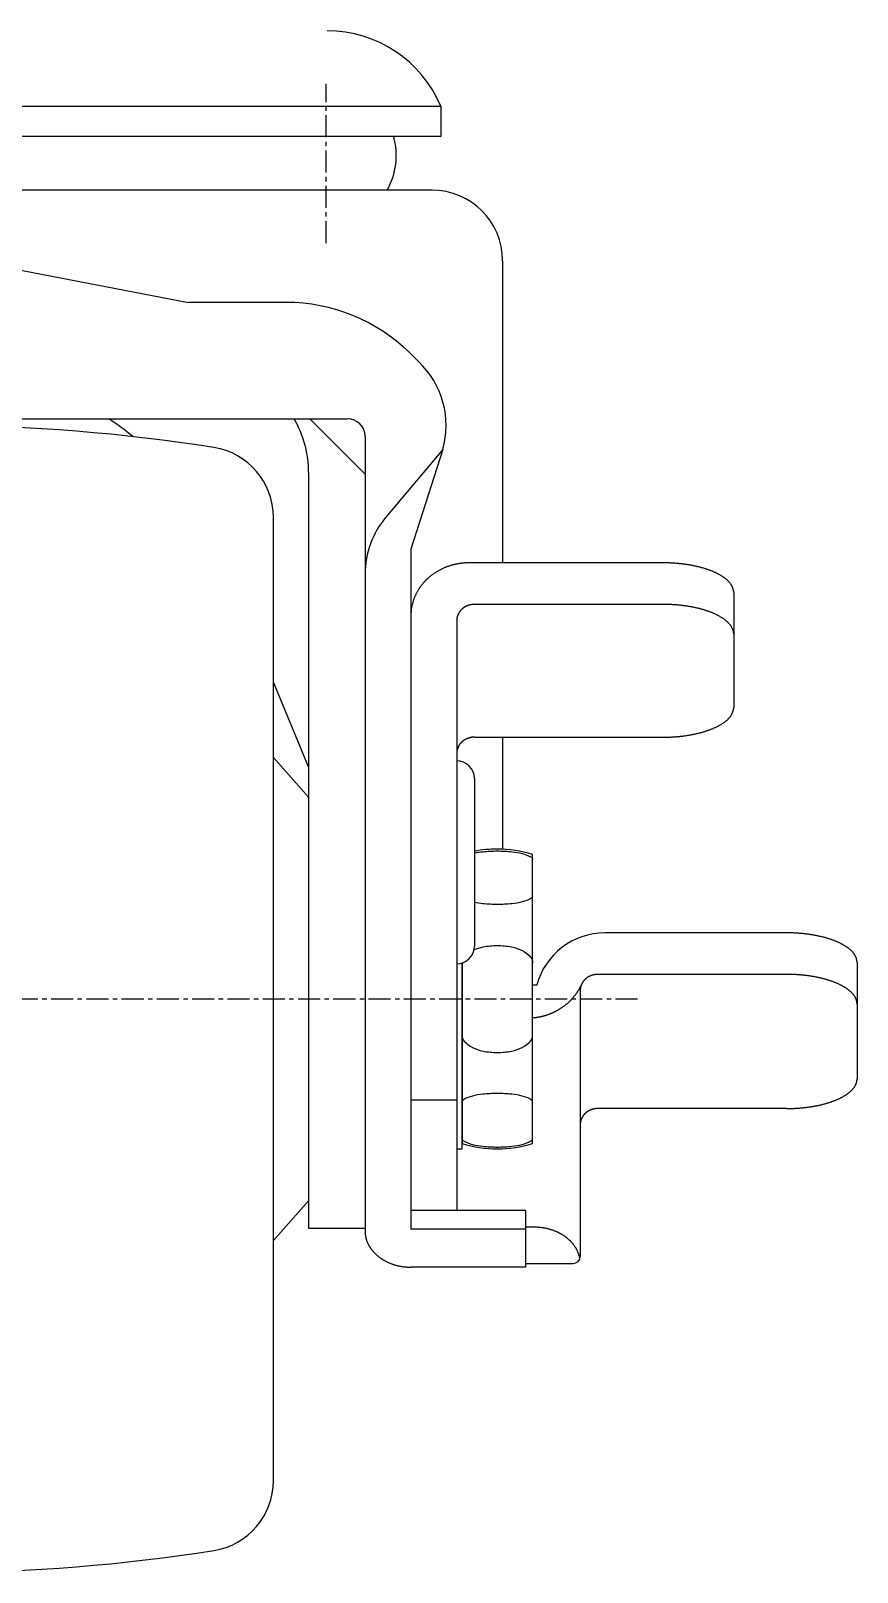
# Model space of a CAD drawing. Extents: x -3861 to -3590, y -913 to -461.
# Drawn here: x -3814.5 to -3767.7, y -731 to -643.6 of the extents above; entities that cross this region are included whole.
import ezdxf

# ---------------------------------------------------------------- set-up
doc = ezdxf.new("R2010")
doc.units = 0
doc.linetypes.add('CENTER', pattern=[2, 1.25, -0.25, 0.25, -0.25])
doc.layers.get('0').update_dxf_attribs({"linetype": 'CONTINUOUS'})
doc.layers.add('CENTER', color=1, linetype='CENTER')

msp = doc.modelspace()

# ---------------------------------------------------------------- linework, layer by layer
at = {"color": 7, "linetype": 'CONTINUOUS'}
for p, q in [((-3848.281, -647.863), (-3791.281, -647.863)), ((-3791.281, -647.863), (-3791.281, -649.583)), ((-3791.281, -649.583), (-3848.281, -649.583)), ((-3791.781, -652.62), (-3847.781, -652.62)), ((-3815.981, -656.978), (-3805.591, -658.98)), ((-3787.781, -656.62), (-3787.781, -673.75)), ((-3800.056, -658.98), (-3805.591, -658.98)), ((-3793.066, -661.829), (-3792.539, -662.345)), ((-3829.481, -665.58), (-3796.581, -665.58)), ((-3795.581, -668.712), (-3798.712, -665.58)), ((-3795.581, -666.58), (-3795.581, -711.638)), ((-3791.172, -667.326), (-3794.405, -671.165)), ((-3791.172, -667.326), (-3792.981, -672.968)), ((-3798.781, -668.62), (-3798.781, -711.48)), ((-3800.781, -725.801), (-3800.781, -671.159)), ((-3792.981, -672.968), (-3792.981, -711.525)), ((-3778.681, -673.75), (-3789.681, -673.75)), ((-3774.681, -675.44), (-3774.681, -681.945)), ((-3778.681, -676.106), (-3789.381, -676.106)), ((-3792.981, -676.741), (-3792.981, -710.48)), ((-3790.381, -677.013), (-3790.381, -710.48)), ((-3798.781, -685.309), (-3800.781, -680.521)), ((-3789.381, -683.635), (-3778.681, -683.635)), ((-3787.781, -683.635), (-3787.781, -689.987)), ((-3800.781, -684.78), (-3798.781, -687.03)), ((-3789.381, -685.98), (-3789.381, -695.48)), ((-3786.081, -706.68), (-3786.081, -690.28)), ((-3771.681, -694.728), (-3781.981, -694.728)), ((-3790.081, -696.434), (-3790.081, -706.68)), ((-3790.081, -706.98), (-3790.081, -696.434)), ((-3767.681, -696.419), (-3767.681, -703.001)), ((-3771.681, -697.084), (-3782.381, -697.084)), ((-3785.848, -697.705), (-3786.081, -697.705)), ((-3783.381, -697.991), (-3783.381, -713.08)), ((-3792.981, -704.19), (-3790.381, -704.19)), ((-3771.681, -704.692), (-3782.381, -704.692)), ((-3790.381, -706.98), (-3790.081, -706.98)), ((-3800.781, -712.18), (-3798.781, -709.93)), ((-3786.481, -710.48), (-3792.981, -710.48)), ((-3786.481, -710.48), (-3786.481, -713.685)), ((-3798.781, -711.48), (-3795.581, -711.48)), ((-3786.481, -711.525), (-3792.981, -711.525)), ((-3785.981, -711.421), (-3786.481, -711.421)), ((-3786.481, -713.685), (-3792.981, -713.685)), ((-3786.481, -713.48), (-3783.781, -713.48))]:
    msp.add_line(p, q, dxfattribs=at)
for points in [[(-3789.381, -690.205, -0.028148), (-3788.904, -690.129, -0.025435), (-3788.081, -690.087, -0.025435), (-3787.257, -690.129, -0.034987), (-3786.666, -690.231, -0.0739), (-3786.161, -690.439, -0.264449), (-3786.081, -690.58)], [(-3786.081, -692.628, -0.264449), (-3786.161, -692.77, -0.0739), (-3786.666, -692.977, -0.034987), (-3787.257, -693.079, -0.025435), (-3788.081, -693.121, -0.025435), (-3788.904, -693.079, -0.028148), (-3789.381, -693.003, -0.028148)], [(-3789.403, -695.692, -0.054071), (-3788.89, -695.528, -0.050387), (-3788.081, -695.446, -0.050387), (-3787.271, -695.528, -0.064221), (-3786.666, -695.735, -0.103862), (-3786.202, -696.099, -0.176531), (-3786.081, -696.432)], [(-3790.081, -700.529, 0.176531), (-3789.959, -700.862, 0.103862), (-3789.495, -701.226, 0.064221), (-3788.89, -701.433, 0.050387), (-3788.081, -701.515, 0.050387), (-3787.271, -701.433, 0.064221), (-3786.666, -701.226, 0.103862), (-3786.202, -700.862, 0.176531), (-3786.081, -700.529, 0.176531)], [(-3786.081, -704.332, 0.264449), (-3786.161, -704.191, 0.0739), (-3786.666, -703.984, 0.034987), (-3787.257, -703.881, 0.025435), (-3788.081, -703.839, 0.025435), (-3788.904, -703.881, 0.034987), (-3789.495, -703.984, 0.0739), (-3790, -704.191, 0.264449), (-3790.081, -704.332, 0.264449)], [(-3790.081, -706.381, 0.264449), (-3790, -706.522, 0.0739), (-3789.495, -706.729, 0.034987), (-3788.904, -706.832, 0.025435), (-3788.081, -706.874, 0.025435), (-3787.257, -706.832, 0.034987), (-3786.666, -706.729, 0.0739), (-3786.161, -706.522, 0.264449), (-3786.081, -706.381, 0.264449)]]:
    msp.add_lwpolyline(points, format="xyb", dxfattribs=at)
for points in [[(-3789.68, -673.75, 0), (-3789.72, -673.75, 0), (-3789.76, -673.751, 0), (-3789.8, -673.752, 0), (-3789.84, -673.753, 0), (-3789.88, -673.755, 0), (-3789.92, -673.758, 0), (-3789.96, -673.761, 0), (-3790, -673.764, 0), (-3790.04, -673.768, 0), (-3790.08, -673.772, 0), (-3790.12, -673.777, 0), (-3790.16, -673.782, 0), (-3790.2, -673.788, 0), (-3790.24, -673.794, 0), (-3790.28, -673.8, 0), (-3790.32, -673.807, 0), (-3790.36, -673.815, 0), (-3790.4, -673.823, 0), (-3790.44, -673.831, 0), (-3790.48, -673.839, 0), (-3790.52, -673.849, 0), (-3790.56, -673.858, 0), (-3790.6, -673.868, 0), (-3790.64, -673.879, 0), (-3790.68, -673.889, 0), (-3790.72, -673.901, 0), (-3790.75, -673.913, 0), (-3790.79, -673.925, 0), (-3790.83, -673.937, 0), (-3790.87, -673.95, 0), (-3790.91, -673.964, 0), (-3790.94, -673.978, 0), (-3790.98, -673.992, 0), (-3791.02, -674.006, 0), (-3791.05, -674.022, 0), (-3791.09, -674.037, 0), (-3791.13, -674.053, 0), (-3791.16, -674.069, 0), (-3791.2, -674.086, 0), (-3791.24, -674.103, 0), (-3791.27, -674.12, 0), (-3791.31, -674.138, 0), (-3791.34, -674.157, 0), (-3791.38, -674.175, 0), (-3791.41, -674.194, 0), (-3791.45, -674.214, 0), (-3791.48, -674.234, 0), (-3791.51, -674.254, 0), (-3791.55, -674.274, 0), (-3791.58, -674.295, 0), (-3791.61, -674.317, 0), (-3791.65, -674.338, 0), (-3791.68, -674.36, 0), (-3791.71, -674.383, 0), (-3791.74, -674.406, 0), (-3791.77, -674.429, 0), (-3791.81, -674.452, 0), (-3791.84, -674.476, 0), (-3791.87, -674.5, 0), (-3791.9, -674.525, 0), (-3791.93, -674.549, 0), (-3791.96, -674.575, 0), (-3791.99, -674.6, 0), (-3792.01, -674.626, 0), (-3792.04, -674.652, 0), (-3792.07, -674.678, 0), (-3792.1, -674.705, 0), (-3792.13, -674.732, 0), (-3792.15, -674.759, 0), (-3792.18, -674.787, 0), (-3792.21, -674.815, 0), (-3792.23, -674.843, 0), (-3792.26, -674.872, 0), (-3792.28, -674.901, 0), (-3792.31, -674.93, 0), (-3792.33, -674.959, 0), (-3792.36, -674.989, 0), (-3792.38, -675.019, 0), (-3792.4, -675.049, 0), (-3792.42, -675.079, 0), (-3792.45, -675.11, 0), (-3792.47, -675.141, 0), (-3792.49, -675.172, 0), (-3792.51, -675.203, 0), (-3792.53, -675.235, 0), (-3792.55, -675.266, 0), (-3792.57, -675.299, 0), (-3792.59, -675.331, 0), (-3792.61, -675.363, 0), (-3792.63, -675.396, 0), (-3792.65, -675.429, 0), (-3792.66, -675.462, 0), (-3792.68, -675.495, 0), (-3792.7, -675.529, 0), (-3792.71, -675.562, 0), (-3792.73, -675.596, 0), (-3792.74, -675.63, 0), (-3792.76, -675.664, 0), (-3792.77, -675.699, 0), (-3792.79, -675.733, 0), (-3792.8, -675.768, 0), (-3792.81, -675.802, 0), (-3792.83, -675.837, 0), (-3792.84, -675.872, 0), (-3792.85, -675.908, 0), (-3792.86, -675.943, 0), (-3792.87, -675.978, 0), (-3792.88, -676.014, 0), (-3792.89, -676.05, 0), (-3792.9, -676.085, 0), (-3792.91, -676.121, 0), (-3792.92, -676.157, 0), (-3792.92, -676.193, 0), (-3792.93, -676.229, 0), (-3792.94, -676.266, 0), (-3792.94, -676.302, 0), (-3792.95, -676.338, 0), (-3792.96, -676.375, 0), (-3792.96, -676.411, 0), (-3792.96, -676.448, 0), (-3792.97, -676.484, 0), (-3792.97, -676.521, 0), (-3792.97, -676.557, 0), (-3792.98, -676.594, 0), (-3792.98, -676.631, 0), (-3792.98, -676.667, 0), (-3792.98, -676.704, 0), (-3792.98, -676.741, 0)], [(-3774.68, -675.44, 0), (-3774.68, -675.42, 0), (-3774.68, -675.399, 0), (-3774.68, -675.378, 0), (-3774.69, -675.357, 0), (-3774.69, -675.337, 0), (-3774.69, -675.316, 0), (-3774.7, -675.295, 0), (-3774.7, -675.275, 0), (-3774.71, -675.254, 0), (-3774.71, -675.233, 0), (-3774.72, -675.213, 0), (-3774.72, -675.192, 0), (-3774.73, -675.172, 0), (-3774.74, -675.151, 0), (-3774.75, -675.131, 0), (-3774.76, -675.111, 0), (-3774.77, -675.09, 0), (-3774.78, -675.07, 0), (-3774.79, -675.05, 0), (-3774.8, -675.03, 0), (-3774.81, -675.009, 0), (-3774.83, -674.989, 0), (-3774.84, -674.969, 0), (-3774.85, -674.95, 0), (-3774.87, -674.93, 0), (-3774.88, -674.91, 0), (-3774.9, -674.89, 0), (-3774.91, -674.871, 0), (-3774.93, -674.851, 0), (-3774.95, -674.832, 0), (-3774.97, -674.813, 0), (-3774.99, -674.793, 0), (-3775, -674.774, 0), (-3775.02, -674.755, 0), (-3775.04, -674.736, 0), (-3775.06, -674.718, 0), (-3775.09, -674.699, 0), (-3775.11, -674.68, 0), (-3775.13, -674.662, 0), (-3775.15, -674.643, 0), (-3775.18, -674.625, 0), (-3775.2, -674.607, 0), (-3775.22, -674.589, 0), (-3775.25, -674.571, 0), (-3775.28, -674.554, 0), (-3775.3, -674.536, 0), (-3775.33, -674.518, 0), (-3775.35, -674.501, 0), (-3775.38, -674.484, 0), (-3775.41, -674.467, 0), (-3775.44, -674.45, 0), (-3775.47, -674.433, 0), (-3775.5, -674.417, 0), (-3775.53, -674.4, 0), (-3775.56, -674.384, 0), (-3775.59, -674.368, 0), (-3775.62, -674.352, 0), (-3775.65, -674.336, 0), (-3775.68, -674.321, 0), (-3775.72, -674.305, 0), (-3775.75, -674.29, 0), (-3775.78, -674.275, 0), (-3775.82, -674.26, 0), (-3775.85, -674.245, 0), (-3775.89, -674.23, 0), (-3775.92, -674.216, 0), (-3775.96, -674.202, 0), (-3775.99, -674.188, 0), (-3776.03, -674.174, 0), (-3776.07, -674.16, 0), (-3776.11, -674.147, 0), (-3776.14, -674.134, 0), (-3776.18, -674.12, 0), (-3776.22, -674.108, 0), (-3776.26, -674.095, 0), (-3776.3, -674.083, 0), (-3776.34, -674.07, 0), (-3776.38, -674.058, 0), (-3776.42, -674.046, 0), (-3776.46, -674.035, 0), (-3776.5, -674.023, 0), (-3776.54, -674.012, 0), (-3776.58, -674.001, 0), (-3776.62, -673.99, 0), (-3776.67, -673.98, 0), (-3776.71, -673.969, 0), (-3776.75, -673.959, 0), (-3776.8, -673.949, 0), (-3776.84, -673.94, 0), (-3776.88, -673.93, 0), (-3776.93, -673.921, 0), (-3776.97, -673.912, 0), (-3777.01, -673.903, 0), (-3777.06, -673.895, 0), (-3777.1, -673.887, 0), (-3777.15, -673.879, 0), (-3777.2, -673.871, 0), (-3777.24, -673.863, 0), (-3777.29, -673.856, 0), (-3777.33, -673.849, 0), (-3777.38, -673.842, 0), (-3777.43, -673.835, 0), (-3777.47, -673.829, 0), (-3777.52, -673.823, 0), (-3777.57, -673.817, 0), (-3777.61, -673.811, 0), (-3777.66, -673.806, 0), (-3777.71, -673.801, 0), (-3777.76, -673.796, 0), (-3777.8, -673.791, 0), (-3777.85, -673.786, 0), (-3777.9, -673.782, 0), (-3777.95, -673.778, 0), (-3778, -673.775, 0), (-3778.05, -673.771, 0), (-3778.09, -673.768, 0), (-3778.14, -673.765, 0), (-3778.19, -673.763, 0), (-3778.24, -673.76, 0), (-3778.29, -673.758, 0), (-3778.34, -673.756, 0), (-3778.39, -673.754, 0), (-3778.44, -673.753, 0), (-3778.48, -673.752, 0), (-3778.53, -673.751, 0), (-3778.58, -673.75, 0), (-3778.63, -673.75, 0), (-3778.68, -673.75, 0)], [(-3789.38, -676.106, 0), (-3789.39, -676.106, 0), (-3789.41, -676.107, 0), (-3789.42, -676.107, 0), (-3789.43, -676.107, 0), (-3789.44, -676.108, 0), (-3789.45, -676.109, 0), (-3789.47, -676.11, 0), (-3789.48, -676.111, 0), (-3789.49, -676.112, 0), (-3789.5, -676.113, 0), (-3789.52, -676.114, 0), (-3789.53, -676.116, 0), (-3789.54, -676.118, 0), (-3789.55, -676.12, 0), (-3789.56, -676.122, 0), (-3789.58, -676.124, 0), (-3789.59, -676.126, 0), (-3789.6, -676.128, 0), (-3789.61, -676.131, 0), (-3789.62, -676.133, 0), (-3789.64, -676.136, 0), (-3789.65, -676.139, 0), (-3789.66, -676.142, 0), (-3789.67, -676.145, 0), (-3789.68, -676.149, 0), (-3789.69, -676.152, 0), (-3789.71, -676.156, 0), (-3789.72, -676.159, 0), (-3789.73, -676.163, 0), (-3789.74, -676.167, 0), (-3789.75, -676.171, 0), (-3789.76, -676.175, 0), (-3789.77, -676.18, 0), (-3789.79, -676.184, 0), (-3789.8, -676.189, 0), (-3789.81, -676.193, 0), (-3789.82, -676.198, 0), (-3789.83, -676.203, 0), (-3789.84, -676.208, 0), (-3789.85, -676.213, 0), (-3789.86, -676.219, 0), (-3789.87, -676.224, 0), (-3789.88, -676.23, 0), (-3789.89, -676.235, 0), (-3789.91, -676.241, 0), (-3789.92, -676.247, 0), (-3789.93, -676.253, 0), (-3789.94, -676.259, 0), (-3789.95, -676.265, 0), (-3789.96, -676.272, 0), (-3789.97, -676.278, 0), (-3789.98, -676.285, 0), (-3789.99, -676.291, 0), (-3790, -676.298, 0), (-3790.01, -676.305, 0), (-3790.02, -676.312, 0), (-3790.02, -676.319, 0), (-3790.03, -676.326, 0), (-3790.04, -676.334, 0), (-3790.05, -676.341, 0), (-3790.06, -676.349, 0), (-3790.07, -676.356, 0), (-3790.08, -676.364, 0), (-3790.09, -676.372, 0), (-3790.1, -676.38, 0), (-3790.1, -676.388, 0), (-3790.11, -676.396, 0), (-3790.12, -676.404, 0), (-3790.13, -676.412, 0), (-3790.14, -676.421, 0), (-3790.15, -676.429, 0), (-3790.15, -676.438, 0), (-3790.16, -676.446, 0), (-3790.17, -676.455, 0), (-3790.18, -676.464, 0), (-3790.18, -676.473, 0), (-3790.19, -676.482, 0), (-3790.2, -676.491, 0), (-3790.21, -676.5, 0), (-3790.21, -676.509, 0), (-3790.22, -676.518, 0), (-3790.23, -676.528, 0), (-3790.23, -676.537, 0), (-3790.24, -676.547, 0), (-3790.24, -676.556, 0), (-3790.25, -676.566, 0), (-3790.26, -676.576, 0), (-3790.26, -676.585, 0), (-3790.27, -676.595, 0), (-3790.27, -676.605, 0), (-3790.28, -676.615, 0), (-3790.28, -676.625, 0), (-3790.29, -676.635, 0), (-3790.29, -676.645, 0), (-3790.3, -676.655, 0), (-3790.3, -676.666, 0), (-3790.31, -676.676, 0), (-3790.31, -676.686, 0), (-3790.32, -676.697, 0), (-3790.32, -676.707, 0), (-3790.33, -676.718, 0), (-3790.33, -676.728, 0), (-3790.33, -676.739, 0), (-3790.34, -676.749, 0), (-3790.34, -676.76, 0), (-3790.34, -676.771, 0), (-3790.35, -676.782, 0), (-3790.35, -676.792, 0), (-3790.35, -676.803, 0), (-3790.36, -676.814, 0), (-3790.36, -676.825, 0), (-3790.36, -676.836, 0), (-3790.36, -676.847, 0), (-3790.37, -676.858, 0), (-3790.37, -676.869, 0), (-3790.37, -676.88, 0), (-3790.37, -676.891, 0), (-3790.37, -676.902, 0), (-3790.37, -676.913, 0), (-3790.38, -676.924, 0), (-3790.38, -676.935, 0), (-3790.38, -676.946, 0), (-3790.38, -676.957, 0), (-3790.38, -676.968, 0), (-3790.38, -676.979, 0), (-3790.38, -676.99, 0), (-3790.38, -677.001, 0), (-3790.38, -677.013, 0)], [(-3774.68, -677.797, 0), (-3774.68, -677.776, 0), (-3774.68, -677.755, 0), (-3774.68, -677.734, 0), (-3774.69, -677.714, 0), (-3774.69, -677.693, 0), (-3774.69, -677.672, 0), (-3774.7, -677.652, 0), (-3774.7, -677.631, 0), (-3774.71, -677.61, 0), (-3774.71, -677.59, 0), (-3774.72, -677.569, 0), (-3774.72, -677.549, 0), (-3774.73, -677.528, 0), (-3774.74, -677.508, 0), (-3774.75, -677.487, 0), (-3774.76, -677.467, 0), (-3774.77, -677.447, 0), (-3774.78, -677.426, 0), (-3774.79, -677.406, 0), (-3774.8, -677.386, 0), (-3774.81, -677.366, 0), (-3774.83, -677.346, 0), (-3774.84, -677.326, 0), (-3774.85, -677.306, 0), (-3774.87, -677.286, 0), (-3774.88, -677.266, 0), (-3774.9, -677.247, 0), (-3774.91, -677.227, 0), (-3774.93, -677.208, 0), (-3774.95, -677.188, 0), (-3774.97, -677.169, 0), (-3774.99, -677.15, 0), (-3775, -677.131, 0), (-3775.02, -677.112, 0), (-3775.04, -677.093, 0), (-3775.06, -677.074, 0), (-3775.09, -677.055, 0), (-3775.11, -677.037, 0), (-3775.13, -677.018, 0), (-3775.15, -677, 0), (-3775.18, -676.982, 0), (-3775.2, -676.963, 0), (-3775.22, -676.945, 0), (-3775.25, -676.928, 0), (-3775.28, -676.91, 0), (-3775.3, -676.892, 0), (-3775.33, -676.875, 0), (-3775.35, -676.858, 0), (-3775.38, -676.84, 0), (-3775.41, -676.823, 0), (-3775.44, -676.806, 0), (-3775.47, -676.79, 0), (-3775.5, -676.773, 0), (-3775.53, -676.757, 0), (-3775.56, -676.74, 0), (-3775.59, -676.724, 0), (-3775.62, -676.708, 0), (-3775.65, -676.693, 0), (-3775.68, -676.677, 0), (-3775.72, -676.661, 0), (-3775.75, -676.646, 0), (-3775.78, -676.631, 0), (-3775.82, -676.616, 0), (-3775.85, -676.601, 0), (-3775.89, -676.587, 0), (-3775.92, -676.572, 0), (-3775.96, -676.558, 0), (-3775.99, -676.544, 0), (-3776.03, -676.53, 0), (-3776.07, -676.517, 0), (-3776.11, -676.503, 0), (-3776.14, -676.49, 0), (-3776.18, -676.477, 0), (-3776.22, -676.464, 0), (-3776.26, -676.451, 0), (-3776.3, -676.439, 0), (-3776.34, -676.427, 0), (-3776.38, -676.415, 0), (-3776.42, -676.403, 0), (-3776.46, -676.391, 0), (-3776.5, -676.38, 0), (-3776.54, -676.369, 0), (-3776.58, -676.358, 0), (-3776.62, -676.347, 0), (-3776.67, -676.336, 0), (-3776.71, -676.326, 0), (-3776.75, -676.316, 0), (-3776.8, -676.306, 0), (-3776.84, -676.296, 0), (-3776.88, -676.287, 0), (-3776.93, -676.278, 0), (-3776.97, -676.269, 0), (-3777.01, -676.26, 0), (-3777.06, -676.251, 0), (-3777.1, -676.243, 0), (-3777.15, -676.235, 0), (-3777.2, -676.227, 0), (-3777.24, -676.22, 0), (-3777.29, -676.212, 0), (-3777.33, -676.205, 0), (-3777.38, -676.198, 0), (-3777.43, -676.192, 0), (-3777.47, -676.185, 0), (-3777.52, -676.179, 0), (-3777.57, -676.173, 0), (-3777.61, -676.167, 0), (-3777.66, -676.162, 0), (-3777.71, -676.157, 0), (-3777.76, -676.152, 0), (-3777.8, -676.147, 0), (-3777.85, -676.143, 0), (-3777.9, -676.139, 0), (-3777.95, -676.135, 0), (-3778, -676.131, 0), (-3778.05, -676.128, 0), (-3778.09, -676.125, 0), (-3778.14, -676.122, 0), (-3778.19, -676.119, 0), (-3778.24, -676.117, 0), (-3778.29, -676.114, 0), (-3778.34, -676.112, 0), (-3778.39, -676.111, 0), (-3778.44, -676.109, 0), (-3778.48, -676.108, 0), (-3778.53, -676.107, 0), (-3778.58, -676.107, 0), (-3778.63, -676.106, 0), (-3778.68, -676.106, 0)], [(-3778.68, -683.635, 0), (-3778.63, -683.635, 0), (-3778.58, -683.635, 0), (-3778.53, -683.634, 0), (-3778.48, -683.633, 0), (-3778.44, -683.632, 0), (-3778.39, -683.631, 0), (-3778.34, -683.629, 0), (-3778.29, -683.627, 0), (-3778.24, -683.625, 0), (-3778.19, -683.622, 0), (-3778.14, -683.62, 0), (-3778.09, -683.617, 0), (-3778.05, -683.614, 0), (-3778, -683.61, 0), (-3777.95, -683.607, 0), (-3777.9, -683.603, 0), (-3777.85, -683.598, 0), (-3777.8, -683.594, 0), (-3777.76, -683.589, 0), (-3777.71, -683.584, 0), (-3777.66, -683.579, 0), (-3777.61, -683.574, 0), (-3777.57, -683.568, 0), (-3777.52, -683.562, 0), (-3777.47, -683.556, 0), (-3777.43, -683.55, 0), (-3777.38, -683.543, 0), (-3777.33, -683.536, 0), (-3777.29, -683.529, 0), (-3777.24, -683.522, 0), (-3777.2, -683.514, 0), (-3777.15, -683.506, 0), (-3777.1, -683.498, 0), (-3777.06, -683.49, 0), (-3777.01, -683.482, 0), (-3776.97, -683.473, 0), (-3776.93, -683.464, 0), (-3776.88, -683.455, 0), (-3776.84, -683.445, 0), (-3776.8, -683.435, 0), (-3776.75, -683.426, 0), (-3776.71, -683.415, 0), (-3776.67, -683.405, 0), (-3776.62, -683.395, 0), (-3776.58, -683.384, 0), (-3776.54, -683.373, 0), (-3776.5, -683.362, 0), (-3776.46, -683.35, 0), (-3776.42, -683.339, 0), (-3776.38, -683.327, 0), (-3776.34, -683.315, 0), (-3776.3, -683.302, 0), (-3776.26, -683.29, 0), (-3776.22, -683.277, 0), (-3776.18, -683.264, 0), (-3776.14, -683.251, 0), (-3776.11, -683.238, 0), (-3776.07, -683.225, 0), (-3776.03, -683.211, 0), (-3775.99, -683.197, 0), (-3775.96, -683.183, 0), (-3775.92, -683.169, 0), (-3775.89, -683.155, 0), (-3775.85, -683.14, 0), (-3775.82, -683.125, 0), (-3775.78, -683.11, 0), (-3775.75, -683.095, 0), (-3775.72, -683.08, 0), (-3775.68, -683.064, 0), (-3775.65, -683.049, 0), (-3775.62, -683.033, 0), (-3775.59, -683.017, 0), (-3775.56, -683.001, 0), (-3775.53, -682.985, 0), (-3775.5, -682.968, 0), (-3775.47, -682.952, 0), (-3775.44, -682.935, 0), (-3775.41, -682.918, 0), (-3775.38, -682.901, 0), (-3775.35, -682.884, 0), (-3775.33, -682.866, 0), (-3775.3, -682.849, 0), (-3775.28, -682.831, 0), (-3775.25, -682.814, 0), (-3775.22, -682.796, 0), (-3775.2, -682.778, 0), (-3775.18, -682.76, 0), (-3775.15, -682.742, 0), (-3775.13, -682.723, 0), (-3775.11, -682.705, 0), (-3775.09, -682.686, 0), (-3775.06, -682.667, 0), (-3775.04, -682.649, 0), (-3775.02, -682.63, 0), (-3775, -682.611, 0), (-3774.99, -682.592, 0), (-3774.97, -682.572, 0), (-3774.95, -682.553, 0), (-3774.93, -682.534, 0), (-3774.91, -682.514, 0), (-3774.9, -682.495, 0), (-3774.88, -682.475, 0), (-3774.87, -682.455, 0), (-3774.85, -682.435, 0), (-3774.84, -682.415, 0), (-3774.83, -682.395, 0), (-3774.81, -682.375, 0), (-3774.8, -682.355, 0), (-3774.79, -682.335, 0), (-3774.78, -682.315, 0), (-3774.77, -682.295, 0), (-3774.76, -682.274, 0), (-3774.75, -682.254, 0), (-3774.74, -682.234, 0), (-3774.73, -682.213, 0), (-3774.72, -682.193, 0), (-3774.72, -682.172, 0), (-3774.71, -682.152, 0), (-3774.71, -682.131, 0), (-3774.7, -682.11, 0), (-3774.7, -682.09, 0), (-3774.69, -682.069, 0), (-3774.69, -682.048, 0), (-3774.69, -682.028, 0), (-3774.68, -682.007, 0), (-3774.68, -681.986, 0), (-3774.68, -681.965, 0), (-3774.68, -681.945, 0)], [(-3789.38, -683.635, 0), (-3789.39, -683.635, 0), (-3789.41, -683.635, 0), (-3789.42, -683.636, 0), (-3789.43, -683.636, 0), (-3789.44, -683.637, 0), (-3789.45, -683.638, 0), (-3789.47, -683.638, 0), (-3789.48, -683.639, 0), (-3789.49, -683.641, 0), (-3789.5, -683.642, 0), (-3789.52, -683.643, 0), (-3789.53, -683.645, 0), (-3789.54, -683.647, 0), (-3789.55, -683.648, 0), (-3789.56, -683.65, 0), (-3789.58, -683.653, 0), (-3789.59, -683.655, 0), (-3789.6, -683.657, 0), (-3789.61, -683.66, 0), (-3789.62, -683.662, 0), (-3789.64, -683.665, 0), (-3789.65, -683.668, 0), (-3789.66, -683.671, 0), (-3789.67, -683.674, 0), (-3789.68, -683.677, 0), (-3789.69, -683.681, 0), (-3789.71, -683.684, 0), (-3789.72, -683.688, 0), (-3789.73, -683.692, 0), (-3789.74, -683.696, 0), (-3789.75, -683.7, 0), (-3789.76, -683.704, 0), (-3789.77, -683.708, 0), (-3789.79, -683.713, 0), (-3789.8, -683.717, 0), (-3789.81, -683.722, 0), (-3789.82, -683.727, 0), (-3789.83, -683.732, 0), (-3789.84, -683.737, 0), (-3789.85, -683.742, 0), (-3789.86, -683.747, 0), (-3789.87, -683.753, 0), (-3789.88, -683.758, 0), (-3789.89, -683.764, 0), (-3789.91, -683.77, 0), (-3789.92, -683.776, 0), (-3789.93, -683.782, 0), (-3789.94, -683.788, 0), (-3789.95, -683.794, 0), (-3789.96, -683.8, 0), (-3789.97, -683.807, 0), (-3789.98, -683.813, 0), (-3789.99, -683.82, 0), (-3790, -683.827, 0), (-3790.01, -683.834, 0), (-3790.02, -683.841, 0), (-3790.02, -683.848, 0), (-3790.03, -683.855, 0), (-3790.04, -683.862, 0), (-3790.05, -683.87, 0), (-3790.06, -683.877, 0), (-3790.07, -683.885, 0), (-3790.08, -683.893, 0), (-3790.09, -683.901, 0), (-3790.1, -683.908, 0), (-3790.1, -683.916, 0), (-3790.11, -683.925, 0), (-3790.12, -683.933, 0), (-3790.13, -683.941, 0), (-3790.14, -683.949, 0), (-3790.15, -683.958, 0), (-3790.15, -683.966, 0), (-3790.16, -683.975, 0), (-3790.17, -683.984, 0), (-3790.18, -683.993, 0), (-3790.18, -684.002, 0), (-3790.19, -684.01, 0), (-3790.2, -684.02, 0), (-3790.21, -684.029, 0), (-3790.21, -684.038, 0), (-3790.22, -684.047, 0), (-3790.23, -684.057, 0), (-3790.23, -684.066, 0), (-3790.24, -684.075, 0), (-3790.24, -684.085, 0), (-3790.25, -684.095, 0), (-3790.26, -684.104, 0), (-3790.26, -684.114, 0), (-3790.27, -684.124, 0), (-3790.27, -684.134, 0), (-3790.28, -684.144, 0), (-3790.28, -684.154, 0), (-3790.29, -684.164, 0), (-3790.29, -684.174, 0), (-3790.3, -684.184, 0), (-3790.3, -684.195, 0), (-3790.31, -684.205, 0), (-3790.31, -684.215, 0), (-3790.32, -684.226, 0), (-3790.32, -684.236, 0), (-3790.33, -684.247, 0), (-3790.33, -684.257, 0), (-3790.33, -684.268, 0), (-3790.34, -684.278, 0), (-3790.34, -684.289, 0), (-3790.34, -684.3, 0), (-3790.35, -684.31, 0), (-3790.35, -684.321, 0), (-3790.35, -684.332, 0), (-3790.36, -684.343, 0), (-3790.36, -684.354, 0), (-3790.36, -684.365, 0), (-3790.36, -684.376, 0), (-3790.37, -684.386, 0), (-3790.37, -684.397, 0), (-3790.37, -684.408, 0), (-3790.37, -684.419, 0), (-3790.37, -684.43, 0), (-3790.37, -684.442, 0), (-3790.38, -684.453, 0), (-3790.38, -684.464, 0), (-3790.38, -684.475, 0), (-3790.38, -684.486, 0), (-3790.38, -684.497, 0), (-3790.38, -684.508, 0), (-3790.38, -684.519, 0), (-3790.38, -684.53, 0), (-3790.38, -684.541, 0)], [(-3767.68, -696.419, 0), (-3767.68, -696.398, 0), (-3767.68, -696.377, 0), (-3767.68, -696.356, 0), (-3767.69, -696.336, 0), (-3767.69, -696.315, 0), (-3767.69, -696.294, 0), (-3767.7, -696.274, 0), (-3767.7, -696.253, 0), (-3767.71, -696.232, 0), (-3767.71, -696.212, 0), (-3767.72, -696.191, 0), (-3767.72, -696.171, 0), (-3767.73, -696.15, 0), (-3767.74, -696.13, 0), (-3767.75, -696.109, 0), (-3767.76, -696.089, 0), (-3767.77, -696.068, 0), (-3767.78, -696.048, 0), (-3767.79, -696.028, 0), (-3767.8, -696.008, 0), (-3767.81, -695.988, 0), (-3767.83, -695.968, 0), (-3767.84, -695.948, 0), (-3767.85, -695.928, 0), (-3767.87, -695.908, 0), (-3767.88, -695.888, 0), (-3767.9, -695.869, 0), (-3767.91, -695.849, 0), (-3767.93, -695.83, 0), (-3767.95, -695.81, 0), (-3767.97, -695.791, 0), (-3767.99, -695.772, 0), (-3768, -695.753, 0), (-3768.02, -695.733, 0), (-3768.04, -695.715, 0), (-3768.06, -695.696, 0), (-3768.09, -695.677, 0), (-3768.11, -695.658, 0), (-3768.13, -695.64, 0), (-3768.15, -695.622, 0), (-3768.18, -695.603, 0), (-3768.2, -695.585, 0), (-3768.22, -695.567, 0), (-3768.25, -695.549, 0), (-3768.28, -695.532, 0), (-3768.3, -695.514, 0), (-3768.33, -695.497, 0), (-3768.35, -695.479, 0), (-3768.38, -695.462, 0), (-3768.41, -695.445, 0), (-3768.44, -695.428, 0), (-3768.47, -695.412, 0), (-3768.5, -695.395, 0), (-3768.53, -695.379, 0), (-3768.56, -695.362, 0), (-3768.59, -695.346, 0), (-3768.62, -695.33, 0), (-3768.65, -695.314, 0), (-3768.68, -695.299, 0), (-3768.72, -695.283, 0), (-3768.75, -695.268, 0), (-3768.78, -695.253, 0), (-3768.82, -695.238, 0), (-3768.85, -695.223, 0), (-3768.89, -695.209, 0), (-3768.92, -695.194, 0), (-3768.96, -695.18, 0), (-3768.99, -695.166, 0), (-3769.03, -695.152, 0), (-3769.07, -695.139, 0), (-3769.11, -695.125, 0), (-3769.14, -695.112, 0), (-3769.18, -695.099, 0), (-3769.22, -695.086, 0), (-3769.26, -695.073, 0), (-3769.3, -695.061, 0), (-3769.34, -695.048, 0), (-3769.38, -695.036, 0), (-3769.42, -695.025, 0), (-3769.46, -695.013, 0), (-3769.5, -695.002, 0), (-3769.54, -694.99, 0), (-3769.58, -694.979, 0), (-3769.62, -694.969, 0), (-3769.67, -694.958, 0), (-3769.71, -694.948, 0), (-3769.75, -694.938, 0), (-3769.8, -694.928, 0), (-3769.84, -694.918, 0), (-3769.88, -694.909, 0), (-3769.93, -694.899, 0), (-3769.97, -694.89, 0), (-3770.01, -694.882, 0), (-3770.06, -694.873, 0), (-3770.1, -694.865, 0), (-3770.15, -694.857, 0), (-3770.2, -694.849, 0), (-3770.24, -694.841, 0), (-3770.29, -694.834, 0), (-3770.33, -694.827, 0), (-3770.38, -694.82, 0), (-3770.43, -694.813, 0), (-3770.47, -694.807, 0), (-3770.52, -694.801, 0), (-3770.57, -694.795, 0), (-3770.61, -694.789, 0), (-3770.66, -694.784, 0), (-3770.71, -694.779, 0), (-3770.76, -694.774, 0), (-3770.8, -694.769, 0), (-3770.85, -694.765, 0), (-3770.9, -694.761, 0), (-3770.95, -694.757, 0), (-3771, -694.753, 0), (-3771.05, -694.75, 0), (-3771.09, -694.746, 0), (-3771.14, -694.743, 0), (-3771.19, -694.741, 0), (-3771.24, -694.738, 0), (-3771.29, -694.736, 0), (-3771.34, -694.734, 0), (-3771.39, -694.733, 0), (-3771.44, -694.731, 0), (-3771.48, -694.73, 0), (-3771.53, -694.729, 0), (-3771.58, -694.729, 0), (-3771.63, -694.728, 0), (-3771.68, -694.728, 0)], [(-3782.38, -697.084, 0), (-3782.39, -697.085, 0), (-3782.41, -697.085, 0), (-3782.42, -697.085, 0), (-3782.43, -697.086, 0), (-3782.44, -697.086, 0), (-3782.45, -697.087, 0), (-3782.47, -697.088, 0), (-3782.48, -697.089, 0), (-3782.49, -697.09, 0), (-3782.5, -697.091, 0), (-3782.52, -697.093, 0), (-3782.53, -697.094, 0), (-3782.54, -697.096, 0), (-3782.55, -697.098, 0), (-3782.56, -697.1, 0), (-3782.58, -697.102, 0), (-3782.59, -697.104, 0), (-3782.6, -697.106, 0), (-3782.61, -697.109, 0), (-3782.62, -697.112, 0), (-3782.64, -697.114, 0), (-3782.65, -697.117, 0), (-3782.66, -697.12, 0), (-3782.67, -697.124, 0), (-3782.68, -697.127, 0), (-3782.69, -697.13, 0), (-3782.71, -697.134, 0), (-3782.72, -697.137, 0), (-3782.73, -697.141, 0), (-3782.74, -697.145, 0), (-3782.75, -697.149, 0), (-3782.76, -697.153, 0), (-3782.77, -697.158, 0), (-3782.79, -697.162, 0), (-3782.8, -697.167, 0), (-3782.81, -697.171, 0), (-3782.82, -697.176, 0), (-3782.83, -697.181, 0), (-3782.84, -697.186, 0), (-3782.85, -697.191, 0), (-3782.86, -697.197, 0), (-3782.87, -697.202, 0), (-3782.88, -697.208, 0), (-3782.89, -697.213, 0), (-3782.91, -697.219, 0), (-3782.92, -697.225, 0), (-3782.93, -697.231, 0), (-3782.94, -697.237, 0), (-3782.95, -697.243, 0), (-3782.96, -697.25, 0), (-3782.97, -697.256, 0), (-3782.98, -697.263, 0), (-3782.99, -697.27, 0), (-3783, -697.276, 0), (-3783.01, -697.283, 0), (-3783.02, -697.29, 0), (-3783.02, -697.297, 0), (-3783.03, -697.305, 0), (-3783.04, -697.312, 0), (-3783.05, -697.319, 0), (-3783.06, -697.327, 0), (-3783.07, -697.334, 0), (-3783.08, -697.342, 0), (-3783.09, -697.35, 0), (-3783.1, -697.358, 0), (-3783.1, -697.366, 0), (-3783.11, -697.374, 0), (-3783.12, -697.382, 0), (-3783.13, -697.39, 0), (-3783.14, -697.399, 0), (-3783.15, -697.407, 0), (-3783.15, -697.416, 0), (-3783.16, -697.424, 0), (-3783.17, -697.433, 0), (-3783.18, -697.442, 0), (-3783.18, -697.451, 0), (-3783.19, -697.46, 0), (-3783.2, -697.469, 0), (-3783.21, -697.478, 0), (-3783.21, -697.487, 0), (-3783.22, -697.497, 0), (-3783.23, -697.506, 0), (-3783.23, -697.515, 0), (-3783.24, -697.525, 0), (-3783.24, -697.534, 0), (-3783.25, -697.544, 0), (-3783.26, -697.554, 0), (-3783.26, -697.564, 0), (-3783.27, -697.573, 0), (-3783.27, -697.583, 0), (-3783.28, -697.593, 0), (-3783.28, -697.603, 0), (-3783.29, -697.613, 0), (-3783.29, -697.624, 0), (-3783.3, -697.634, 0), (-3783.3, -697.644, 0), (-3783.31, -697.654, 0), (-3783.31, -697.665, 0), (-3783.32, -697.675, 0), (-3783.32, -697.685, 0), (-3783.33, -697.696, 0), (-3783.33, -697.706, 0), (-3783.33, -697.717, 0), (-3783.34, -697.728, 0), (-3783.34, -697.738, 0), (-3783.34, -697.749, 0), (-3783.35, -697.76, 0), (-3783.35, -697.771, 0), (-3783.35, -697.781, 0), (-3783.36, -697.792, 0), (-3783.36, -697.803, 0), (-3783.36, -697.814, 0), (-3783.36, -697.825, 0), (-3783.37, -697.836, 0), (-3783.37, -697.847, 0), (-3783.37, -697.858, 0), (-3783.37, -697.869, 0), (-3783.37, -697.88, 0), (-3783.37, -697.891, 0), (-3783.38, -697.902, 0), (-3783.38, -697.913, 0), (-3783.38, -697.924, 0), (-3783.38, -697.935, 0), (-3783.38, -697.946, 0), (-3783.38, -697.957, 0), (-3783.38, -697.969, 0), (-3783.38, -697.98, 0), (-3783.38, -697.991, 0)], [(-3767.68, -698.775, 0), (-3767.68, -698.754, 0), (-3767.68, -698.733, 0), (-3767.68, -698.713, 0), (-3767.69, -698.692, 0), (-3767.69, -698.671, 0), (-3767.69, -698.651, 0), (-3767.7, -698.63, 0), (-3767.7, -698.609, 0), (-3767.71, -698.589, 0), (-3767.71, -698.568, 0), (-3767.72, -698.547, 0), (-3767.72, -698.527, 0), (-3767.73, -698.506, 0), (-3767.74, -698.486, 0), (-3767.75, -698.466, 0), (-3767.76, -698.445, 0), (-3767.77, -698.425, 0), (-3767.78, -698.405, 0), (-3767.79, -698.384, 0), (-3767.8, -698.364, 0), (-3767.81, -698.344, 0), (-3767.83, -698.324, 0), (-3767.84, -698.304, 0), (-3767.85, -698.284, 0), (-3767.87, -698.264, 0), (-3767.88, -698.245, 0), (-3767.9, -698.225, 0), (-3767.91, -698.205, 0), (-3767.93, -698.186, 0), (-3767.95, -698.167, 0), (-3767.97, -698.147, 0), (-3767.99, -698.128, 0), (-3768, -698.109, 0), (-3768.02, -698.09, 0), (-3768.04, -698.071, 0), (-3768.06, -698.052, 0), (-3768.09, -698.033, 0), (-3768.11, -698.015, 0), (-3768.13, -697.996, 0), (-3768.15, -697.978, 0), (-3768.18, -697.96, 0), (-3768.2, -697.942, 0), (-3768.22, -697.924, 0), (-3768.25, -697.906, 0), (-3768.28, -697.888, 0), (-3768.3, -697.871, 0), (-3768.33, -697.853, 0), (-3768.35, -697.836, 0), (-3768.38, -697.819, 0), (-3768.41, -697.802, 0), (-3768.44, -697.785, 0), (-3768.47, -697.768, 0), (-3768.5, -697.751, 0), (-3768.53, -697.735, 0), (-3768.56, -697.719, 0), (-3768.59, -697.703, 0), (-3768.62, -697.687, 0), (-3768.65, -697.671, 0), (-3768.68, -697.655, 0), (-3768.72, -697.64, 0), (-3768.75, -697.624, 0), (-3768.78, -697.609, 0), (-3768.82, -697.594, 0), (-3768.85, -697.58, 0), (-3768.89, -697.565, 0), (-3768.92, -697.551, 0), (-3768.96, -697.536, 0), (-3768.99, -697.522, 0), (-3769.03, -697.509, 0), (-3769.07, -697.495, 0), (-3769.11, -697.481, 0), (-3769.14, -697.468, 0), (-3769.18, -697.455, 0), (-3769.22, -697.442, 0), (-3769.26, -697.43, 0), (-3769.3, -697.417, 0), (-3769.34, -697.405, 0), (-3769.38, -697.393, 0), (-3769.42, -697.381, 0), (-3769.46, -697.369, 0), (-3769.5, -697.358, 0), (-3769.54, -697.347, 0), (-3769.58, -697.336, 0), (-3769.62, -697.325, 0), (-3769.67, -697.314, 0), (-3769.71, -697.304, 0), (-3769.75, -697.294, 0), (-3769.8, -697.284, 0), (-3769.84, -697.274, 0), (-3769.88, -697.265, 0), (-3769.93, -697.256, 0), (-3769.97, -697.247, 0), (-3770.01, -697.238, 0), (-3770.06, -697.23, 0), (-3770.1, -697.221, 0), (-3770.15, -697.213, 0), (-3770.2, -697.205, 0), (-3770.24, -697.198, 0), (-3770.29, -697.19, 0), (-3770.33, -697.183, 0), (-3770.38, -697.176, 0), (-3770.43, -697.17, 0), (-3770.47, -697.163, 0), (-3770.52, -697.157, 0), (-3770.57, -697.151, 0), (-3770.61, -697.146, 0), (-3770.66, -697.14, 0), (-3770.71, -697.135, 0), (-3770.76, -697.13, 0), (-3770.8, -697.126, 0), (-3770.85, -697.121, 0), (-3770.9, -697.117, 0), (-3770.95, -697.113, 0), (-3771, -697.109, 0), (-3771.05, -697.106, 0), (-3771.09, -697.103, 0), (-3771.14, -697.1, 0), (-3771.19, -697.097, 0), (-3771.24, -697.095, 0), (-3771.29, -697.093, 0), (-3771.34, -697.091, 0), (-3771.39, -697.089, 0), (-3771.44, -697.088, 0), (-3771.48, -697.087, 0), (-3771.53, -697.086, 0), (-3771.58, -697.085, 0), (-3771.63, -697.085, 0), (-3771.68, -697.084, 0)], [(-3786.08, -699.54, 0), (-3786.05, -699.538, 0), (-3786.03, -699.536, 0), (-3786, -699.534, 0), (-3785.98, -699.532, 0), (-3785.95, -699.529, 0), (-3785.92, -699.527, 0), (-3785.9, -699.524, 0), (-3785.87, -699.52, 0), (-3785.84, -699.517, 0), (-3785.82, -699.513, 0), (-3785.79, -699.509, 0), (-3785.77, -699.505, 0), (-3785.74, -699.5, 0), (-3785.71, -699.496, 0), (-3785.69, -699.491, 0), (-3785.66, -699.486, 0), (-3785.63, -699.481, 0), (-3785.61, -699.475, 0), (-3785.58, -699.469, 0), (-3785.56, -699.463, 0), (-3785.53, -699.457, 0), (-3785.5, -699.451, 0), (-3785.48, -699.444, 0), (-3785.45, -699.437, 0), (-3785.42, -699.43, 0), (-3785.4, -699.423, 0), (-3785.37, -699.415, 0), (-3785.35, -699.407, 0), (-3785.32, -699.399, 0), (-3785.3, -699.391, 0), (-3785.27, -699.383, 0), (-3785.24, -699.374, 0), (-3785.22, -699.365, 0), (-3785.19, -699.356, 0), (-3785.17, -699.347, 0), (-3785.14, -699.337, 0), (-3785.12, -699.328, 0), (-3785.09, -699.318, 0), (-3785.07, -699.308, 0), (-3785.04, -699.297, 0), (-3785.02, -699.287, 0), (-3784.99, -699.276, 0), (-3784.96, -699.265, 0), (-3784.94, -699.254, 0), (-3784.92, -699.243, 0), (-3784.89, -699.231, 0), (-3784.87, -699.219, 0), (-3784.84, -699.207, 0), (-3784.82, -699.195, 0), (-3784.79, -699.183, 0), (-3784.77, -699.17, 0), (-3784.74, -699.157, 0), (-3784.72, -699.145, 0), (-3784.7, -699.131, 0), (-3784.67, -699.118, 0), (-3784.65, -699.105, 0), (-3784.62, -699.091, 0), (-3784.6, -699.077, 0), (-3784.58, -699.063, 0), (-3784.55, -699.049, 0), (-3784.53, -699.034, 0), (-3784.51, -699.019, 0), (-3784.48, -699.005, 0), (-3784.46, -698.99, 0), (-3784.44, -698.974, 0), (-3784.42, -698.959, 0), (-3784.39, -698.943, 0), (-3784.37, -698.928, 0), (-3784.35, -698.912, 0), (-3784.33, -698.896, 0), (-3784.3, -698.879, 0), (-3784.28, -698.863, 0), (-3784.26, -698.846, 0), (-3784.24, -698.83, 0), (-3784.22, -698.813, 0), (-3784.2, -698.796, 0), (-3784.18, -698.778, 0), (-3784.15, -698.761, 0), (-3784.13, -698.743, 0), (-3784.11, -698.726, 0), (-3784.09, -698.708, 0), (-3784.07, -698.69, 0), (-3784.05, -698.672, 0), (-3784.03, -698.653, 0), (-3784.01, -698.635, 0), (-3783.99, -698.616, 0), (-3783.97, -698.597, 0), (-3783.95, -698.579, 0), (-3783.93, -698.559, 0), (-3783.92, -698.54, 0), (-3783.9, -698.521, 0), (-3783.88, -698.501, 0), (-3783.86, -698.482, 0), (-3783.84, -698.462, 0), (-3783.82, -698.442, 0), (-3783.81, -698.422, 0), (-3783.79, -698.402, 0), (-3783.77, -698.382, 0), (-3783.75, -698.361, 0), (-3783.74, -698.341, 0), (-3783.72, -698.32, 0), (-3783.7, -698.299, 0), (-3783.68, -698.279, 0), (-3783.67, -698.258, 0), (-3783.65, -698.237, 0), (-3783.64, -698.215, 0), (-3783.62, -698.194, 0), (-3783.6, -698.173, 0), (-3783.59, -698.151, 0), (-3783.57, -698.129, 0), (-3783.56, -698.108, 0), (-3783.54, -698.086, 0), (-3783.53, -698.064, 0), (-3783.52, -698.042, 0), (-3783.5, -698.02, 0), (-3783.49, -697.998, 0), (-3783.47, -697.975, 0), (-3783.46, -697.953, 0), (-3783.45, -697.93, 0), (-3783.43, -697.908, 0), (-3783.42, -697.885, 0), (-3783.41, -697.862, 0), (-3783.4, -697.84, 0), (-3783.38, -697.817, 0), (-3783.37, -697.794, 0), (-3783.36, -697.771, 0), (-3783.35, -697.748, 0), (-3783.34, -697.725, 0)], [(-3771.68, -704.692, 0), (-3771.63, -704.691, 0), (-3771.58, -704.691, 0), (-3771.53, -704.69, 0), (-3771.48, -704.69, 0), (-3771.44, -704.688, 0), (-3771.39, -704.687, 0), (-3771.34, -704.685, 0), (-3771.29, -704.683, 0), (-3771.24, -704.681, 0), (-3771.19, -704.679, 0), (-3771.14, -704.676, 0), (-3771.09, -704.673, 0), (-3771.05, -704.67, 0), (-3771, -704.667, 0), (-3770.95, -704.663, 0), (-3770.9, -704.659, 0), (-3770.85, -704.655, 0), (-3770.8, -704.651, 0), (-3770.76, -704.646, 0), (-3770.71, -704.641, 0), (-3770.66, -704.636, 0), (-3770.61, -704.63, 0), (-3770.57, -704.625, 0), (-3770.52, -704.619, 0), (-3770.47, -704.613, 0), (-3770.43, -704.606, 0), (-3770.38, -704.6, 0), (-3770.33, -704.593, 0), (-3770.29, -704.586, 0), (-3770.24, -704.578, 0), (-3770.2, -704.571, 0), (-3770.15, -704.563, 0), (-3770.1, -704.555, 0), (-3770.06, -704.547, 0), (-3770.01, -704.538, 0), (-3769.97, -704.529, 0), (-3769.93, -704.52, 0), (-3769.88, -704.511, 0), (-3769.84, -704.502, 0), (-3769.8, -704.492, 0), (-3769.75, -704.482, 0), (-3769.71, -704.472, 0), (-3769.67, -704.462, 0), (-3769.62, -704.451, 0), (-3769.58, -704.44, 0), (-3769.54, -704.429, 0), (-3769.5, -704.418, 0), (-3769.46, -704.407, 0), (-3769.42, -704.395, 0), (-3769.38, -704.383, 0), (-3769.34, -704.371, 0), (-3769.3, -704.359, 0), (-3769.26, -704.346, 0), (-3769.22, -704.334, 0), (-3769.18, -704.321, 0), (-3769.14, -704.308, 0), (-3769.11, -704.295, 0), (-3769.07, -704.281, 0), (-3769.03, -704.268, 0), (-3768.99, -704.254, 0), (-3768.96, -704.24, 0), (-3768.92, -704.225, 0), (-3768.89, -704.211, 0), (-3768.85, -704.196, 0), (-3768.82, -704.182, 0), (-3768.78, -704.167, 0), (-3768.75, -704.152, 0), (-3768.72, -704.136, 0), (-3768.68, -704.121, 0), (-3768.65, -704.105, 0), (-3768.62, -704.09, 0), (-3768.59, -704.074, 0), (-3768.56, -704.057, 0), (-3768.53, -704.041, 0), (-3768.5, -704.025, 0), (-3768.47, -704.008, 0), (-3768.44, -703.991, 0), (-3768.41, -703.975, 0), (-3768.38, -703.957, 0), (-3768.35, -703.94, 0), (-3768.33, -703.923, 0), (-3768.3, -703.906, 0), (-3768.28, -703.888, 0), (-3768.25, -703.87, 0), (-3768.22, -703.852, 0), (-3768.2, -703.834, 0), (-3768.18, -703.816, 0), (-3768.15, -703.798, 0), (-3768.13, -703.78, 0), (-3768.11, -703.761, 0), (-3768.09, -703.743, 0), (-3768.06, -703.724, 0), (-3768.04, -703.705, 0), (-3768.02, -703.686, 0), (-3768, -703.667, 0), (-3767.99, -703.648, 0), (-3767.97, -703.629, 0), (-3767.95, -703.61, 0), (-3767.93, -703.59, 0), (-3767.91, -703.571, 0), (-3767.9, -703.551, 0), (-3767.88, -703.531, 0), (-3767.87, -703.512, 0), (-3767.85, -703.492, 0), (-3767.84, -703.472, 0), (-3767.83, -703.452, 0), (-3767.81, -703.432, 0), (-3767.8, -703.412, 0), (-3767.79, -703.392, 0), (-3767.78, -703.372, 0), (-3767.77, -703.351, 0), (-3767.76, -703.331, 0), (-3767.75, -703.311, 0), (-3767.74, -703.29, 0), (-3767.73, -703.27, 0), (-3767.72, -703.249, 0), (-3767.72, -703.229, 0), (-3767.71, -703.208, 0), (-3767.71, -703.187, 0), (-3767.7, -703.167, 0), (-3767.7, -703.146, 0), (-3767.69, -703.125, 0), (-3767.69, -703.105, 0), (-3767.69, -703.084, 0), (-3767.68, -703.063, 0), (-3767.68, -703.043, 0), (-3767.68, -703.022, 0), (-3767.68, -703.001, 0)], [(-3782.38, -704.692, 0), (-3782.39, -704.692, 0), (-3782.41, -704.692, 0), (-3782.42, -704.692, 0), (-3782.43, -704.693, 0), (-3782.44, -704.693, 0), (-3782.45, -704.694, 0), (-3782.47, -704.695, 0), (-3782.48, -704.696, 0), (-3782.49, -704.697, 0), (-3782.5, -704.698, 0), (-3782.52, -704.7, 0), (-3782.53, -704.701, 0), (-3782.54, -704.703, 0), (-3782.55, -704.705, 0), (-3782.56, -704.707, 0), (-3782.58, -704.709, 0), (-3782.59, -704.711, 0), (-3782.6, -704.714, 0), (-3782.61, -704.716, 0), (-3782.62, -704.719, 0), (-3782.64, -704.722, 0), (-3782.65, -704.725, 0), (-3782.66, -704.728, 0), (-3782.67, -704.731, 0), (-3782.68, -704.734, 0), (-3782.69, -704.738, 0), (-3782.71, -704.741, 0), (-3782.72, -704.745, 0), (-3782.73, -704.749, 0), (-3782.74, -704.753, 0), (-3782.75, -704.757, 0), (-3782.76, -704.761, 0), (-3782.77, -704.765, 0), (-3782.79, -704.77, 0), (-3782.8, -704.774, 0), (-3782.81, -704.779, 0), (-3782.82, -704.784, 0), (-3782.83, -704.789, 0), (-3782.84, -704.794, 0), (-3782.85, -704.799, 0), (-3782.86, -704.805, 0), (-3782.87, -704.81, 0), (-3782.88, -704.816, 0), (-3782.89, -704.821, 0), (-3782.91, -704.827, 0), (-3782.92, -704.833, 0), (-3782.93, -704.839, 0), (-3782.94, -704.845, 0), (-3782.95, -704.852, 0), (-3782.96, -704.858, 0), (-3782.97, -704.864, 0), (-3782.98, -704.871, 0), (-3782.99, -704.878, 0), (-3783, -704.885, 0), (-3783.01, -704.892, 0), (-3783.02, -704.899, 0), (-3783.02, -704.906, 0), (-3783.03, -704.913, 0), (-3783.04, -704.92, 0), (-3783.05, -704.928, 0), (-3783.06, -704.935, 0), (-3783.07, -704.943, 0), (-3783.08, -704.951, 0), (-3783.09, -704.959, 0), (-3783.1, -704.967, 0), (-3783.1, -704.975, 0), (-3783.11, -704.983, 0), (-3783.12, -704.991, 0), (-3783.13, -705, 0), (-3783.14, -705.008, 0), (-3783.15, -705.016, 0), (-3783.15, -705.025, 0), (-3783.16, -705.034, 0), (-3783.17, -705.043, 0), (-3783.18, -705.051, 0), (-3783.18, -705.06, 0), (-3783.19, -705.069, 0), (-3783.2, -705.079, 0), (-3783.21, -705.088, 0), (-3783.21, -705.097, 0), (-3783.22, -705.106, 0), (-3783.23, -705.116, 0), (-3783.23, -705.125, 0), (-3783.24, -705.135, 0), (-3783.24, -705.144, 0), (-3783.25, -705.154, 0), (-3783.26, -705.164, 0), (-3783.26, -705.174, 0), (-3783.27, -705.184, 0), (-3783.27, -705.194, 0), (-3783.28, -705.204, 0), (-3783.28, -705.214, 0), (-3783.29, -705.224, 0), (-3783.29, -705.234, 0), (-3783.3, -705.244, 0), (-3783.3, -705.255, 0), (-3783.31, -705.265, 0), (-3783.31, -705.275, 0), (-3783.32, -705.286, 0), (-3783.32, -705.296, 0), (-3783.33, -705.307, 0), (-3783.33, -705.318, 0), (-3783.33, -705.328, 0), (-3783.34, -705.339, 0), (-3783.34, -705.35, 0), (-3783.34, -705.36, 0), (-3783.35, -705.371, 0), (-3783.35, -705.382, 0), (-3783.35, -705.393, 0), (-3783.36, -705.404, 0), (-3783.36, -705.415, 0), (-3783.36, -705.426, 0), (-3783.36, -705.437, 0), (-3783.37, -705.448, 0), (-3783.37, -705.459, 0), (-3783.37, -705.47, 0), (-3783.37, -705.481, 0), (-3783.37, -705.492, 0), (-3783.37, -705.503, 0), (-3783.38, -705.514, 0), (-3783.38, -705.525, 0), (-3783.38, -705.537, 0), (-3783.38, -705.548, 0), (-3783.38, -705.559, 0), (-3783.38, -705.57, 0), (-3783.38, -705.581, 0), (-3783.38, -705.593, 0), (-3783.38, -705.604, 0)], [(-3795.58, -711.638, 0), (-3795.58, -711.664, 0), (-3795.58, -711.689, 0), (-3795.58, -711.714, 0), (-3795.58, -711.739, 0), (-3795.58, -711.764, 0), (-3795.57, -711.789, 0), (-3795.57, -711.814, 0), (-3795.57, -711.839, 0), (-3795.56, -711.864, 0), (-3795.56, -711.889, 0), (-3795.56, -711.914, 0), (-3795.55, -711.939, 0), (-3795.55, -711.964, 0), (-3795.54, -711.988, 0), (-3795.54, -712.013, 0), (-3795.53, -712.038, 0), (-3795.52, -712.062, 0), (-3795.52, -712.087, 0), (-3795.51, -712.111, 0), (-3795.5, -712.136, 0), (-3795.49, -712.16, 0), (-3795.49, -712.184, 0), (-3795.48, -712.208, 0), (-3795.47, -712.233, 0), (-3795.46, -712.257, 0), (-3795.45, -712.28, 0), (-3795.44, -712.304, 0), (-3795.43, -712.328, 0), (-3795.42, -712.352, 0), (-3795.41, -712.375, 0), (-3795.39, -712.398, 0), (-3795.38, -712.422, 0), (-3795.37, -712.445, 0), (-3795.36, -712.468, 0), (-3795.34, -712.491, 0), (-3795.33, -712.513, 0), (-3795.32, -712.536, 0), (-3795.3, -712.559, 0), (-3795.29, -712.581, 0), (-3795.27, -712.603, 0), (-3795.26, -712.625, 0), (-3795.24, -712.647, 0), (-3795.23, -712.669, 0), (-3795.21, -712.691, 0), (-3795.19, -712.712, 0), (-3795.18, -712.733, 0), (-3795.16, -712.755, 0), (-3795.14, -712.775, 0), (-3795.12, -712.796, 0), (-3795.11, -712.817, 0), (-3795.09, -712.837, 0), (-3795.07, -712.858, 0), (-3795.05, -712.878, 0), (-3795.03, -712.898, 0), (-3795.01, -712.917, 0), (-3794.99, -712.937, 0), (-3794.97, -712.956, 0), (-3794.95, -712.975, 0), (-3794.93, -712.994, 0), (-3794.91, -713.013, 0), (-3794.89, -713.031, 0), (-3794.86, -713.05, 0), (-3794.84, -713.068, 0), (-3794.82, -713.086, 0), (-3794.8, -713.103, 0), (-3794.77, -713.121, 0), (-3794.75, -713.138, 0), (-3794.73, -713.155, 0), (-3794.7, -713.172, 0), (-3794.68, -713.188, 0), (-3794.65, -713.204, 0), (-3794.63, -713.22, 0), (-3794.61, -713.236, 0), (-3794.58, -713.252, 0), (-3794.56, -713.267, 0), (-3794.53, -713.282, 0), (-3794.5, -713.297, 0), (-3794.48, -713.312, 0), (-3794.45, -713.326, 0), (-3794.43, -713.34, 0), (-3794.4, -713.354, 0), (-3794.37, -713.368, 0), (-3794.34, -713.381, 0), (-3794.32, -713.394, 0), (-3794.29, -713.407, 0), (-3794.26, -713.419, 0), (-3794.23, -713.431, 0), (-3794.21, -713.443, 0), (-3794.18, -713.455, 0), (-3794.15, -713.467, 0), (-3794.12, -713.478, 0), (-3794.09, -713.489, 0), (-3794.06, -713.499, 0), (-3794.03, -713.509, 0), (-3794.01, -713.52, 0), (-3793.98, -713.529, 0), (-3793.95, -713.539, 0), (-3793.92, -713.548, 0), (-3793.89, -713.557, 0), (-3793.86, -713.565, 0), (-3793.83, -713.574, 0), (-3793.8, -713.582, 0), (-3793.77, -713.589, 0), (-3793.74, -713.597, 0), (-3793.7, -713.604, 0), (-3793.67, -713.611, 0), (-3793.64, -713.617, 0), (-3793.61, -713.624, 0), (-3793.58, -713.63, 0), (-3793.55, -713.635, 0), (-3793.52, -713.641, 0), (-3793.49, -713.646, 0), (-3793.46, -713.65, 0), (-3793.43, -713.655, 0), (-3793.39, -713.659, 0), (-3793.36, -713.663, 0), (-3793.33, -713.666, 0), (-3793.3, -713.67, 0), (-3793.27, -713.673, 0), (-3793.24, -713.675, 0), (-3793.2, -713.678, 0), (-3793.17, -713.68, 0), (-3793.14, -713.681, 0), (-3793.11, -713.683, 0), (-3793.08, -713.684, 0), (-3793.04, -713.684, 0), (-3793.01, -713.685, 0), (-3792.98, -713.685, 0)], [(-3783.4, -713.212, 0), (-3783.41, -713.189, 0), (-3783.41, -713.166, 0), (-3783.42, -713.143, 0), (-3783.42, -713.12, 0), (-3783.43, -713.097, 0), (-3783.43, -713.075, 0), (-3783.44, -713.052, 0), (-3783.44, -713.029, 0), (-3783.45, -713.007, 0), (-3783.46, -712.984, 0), (-3783.46, -712.962, 0), (-3783.47, -712.939, 0), (-3783.48, -712.917, 0), (-3783.49, -712.895, 0), (-3783.5, -712.873, 0), (-3783.51, -712.851, 0), (-3783.51, -712.829, 0), (-3783.52, -712.807, 0), (-3783.53, -712.785, 0), (-3783.54, -712.763, 0), (-3783.55, -712.741, 0), (-3783.56, -712.72, 0), (-3783.58, -712.698, 0), (-3783.59, -712.677, 0), (-3783.6, -712.656, 0), (-3783.61, -712.635, 0), (-3783.62, -712.614, 0), (-3783.63, -712.593, 0), (-3783.65, -712.572, 0), (-3783.66, -712.551, 0), (-3783.67, -712.53, 0), (-3783.69, -712.51, 0), (-3783.7, -712.49, 0), (-3783.72, -712.469, 0), (-3783.73, -712.449, 0), (-3783.75, -712.429, 0), (-3783.76, -712.409, 0), (-3783.78, -712.39, 0), (-3783.79, -712.37, 0), (-3783.81, -712.351, 0), (-3783.82, -712.331, 0), (-3783.84, -712.312, 0), (-3783.86, -712.293, 0), (-3783.87, -712.274, 0), (-3783.89, -712.256, 0), (-3783.91, -712.237, 0), (-3783.93, -712.219, 0), (-3783.94, -712.201, 0), (-3783.96, -712.182, 0), (-3783.98, -712.165, 0), (-3784, -712.147, 0), (-3784.02, -712.129, 0), (-3784.04, -712.112, 0), (-3784.06, -712.095, 0), (-3784.08, -712.078, 0), (-3784.1, -712.061, 0), (-3784.12, -712.044, 0), (-3784.14, -712.028, 0), (-3784.16, -712.011, 0), (-3784.18, -711.995, 0), (-3784.2, -711.979, 0), (-3784.22, -711.963, 0), (-3784.24, -711.948, 0), (-3784.27, -711.932, 0), (-3784.29, -711.917, 0), (-3784.31, -711.902, 0), (-3784.33, -711.888, 0), (-3784.36, -711.873, 0), (-3784.38, -711.859, 0), (-3784.4, -711.844, 0), (-3784.43, -711.83, 0), (-3784.45, -711.817, 0), (-3784.47, -711.803, 0), (-3784.5, -711.79, 0), (-3784.52, -711.777, 0), (-3784.54, -711.764, 0), (-3784.57, -711.751, 0), (-3784.59, -711.739, 0), (-3784.62, -711.726, 0), (-3784.64, -711.714, 0), (-3784.67, -711.703, 0), (-3784.69, -711.691, 0), (-3784.72, -711.68, 0), (-3784.75, -711.669, 0), (-3784.77, -711.658, 0), (-3784.8, -711.647, 0), (-3784.82, -711.637, 0), (-3784.85, -711.626, 0), (-3784.88, -711.616, 0), (-3784.9, -711.607, 0), (-3784.93, -711.597, 0), (-3784.96, -711.588, 0), (-3784.98, -711.579, 0), (-3785.01, -711.57, 0), (-3785.04, -711.562, 0), (-3785.06, -711.553, 0), (-3785.09, -711.545, 0), (-3785.12, -711.538, 0), (-3785.15, -711.53, 0), (-3785.18, -711.523, 0), (-3785.2, -711.516, 0), (-3785.23, -711.509, 0), (-3785.26, -711.502, 0), (-3785.29, -711.496, 0), (-3785.32, -711.49, 0), (-3785.34, -711.484, 0), (-3785.37, -711.479, 0), (-3785.4, -711.473, 0), (-3785.43, -711.468, 0), (-3785.46, -711.464, 0), (-3785.49, -711.459, 0), (-3785.52, -711.455, 0), (-3785.54, -711.451, 0), (-3785.57, -711.447, 0), (-3785.6, -711.443, 0), (-3785.63, -711.44, 0), (-3785.66, -711.437, 0), (-3785.69, -711.434, 0), (-3785.72, -711.432, 0), (-3785.75, -711.43, 0), (-3785.78, -711.428, 0), (-3785.81, -711.426, 0), (-3785.83, -711.425, 0), (-3785.86, -711.424, 0), (-3785.89, -711.423, 0), (-3785.92, -711.422, 0), (-3785.95, -711.422, 0), (-3785.98, -711.421, 0)]]:
    msp.add_polyline3d(points, dxfattribs=at)
for centre, radius, start, end in [((-3797.731, -650.583), 7, 22.86417, 90), ((-3797.781, -650.652), 3.969, 330.26013, 15.6221), ((-3791.781, -656.62), 4, 0, 90), ((-3800.056, -668.98), 10, 45.65465, 90), ((-3795.984, -665.968), 5, 344.23328, 46.43948), ((-3819.781, -679.923), 17.302, 50.40354, 55.98832), ((-3804.781, -668.62), 6, 0, 30.44205), ((-3796.581, -666.58), 1, 0, 90), ((-3819.781, -765.98), 100, 81.0107, 98.9893), ((-3804.781, -671.159), 4, 0, 81.0107), ((-3790.581, -674.386), 5, 139.89909, 180), ((-3790.381, -685.98), 1, 0, 90), ((-3788.081, -696.797), 6.817, 90, 100.99417), ((-3788.081, -696.797), 6.817, 72.93847, 90), ((-3781.981, -698.728), 4, 90, 165.1806), ((-3790.381, -695.48), 1, 270, 0), ((-3788.081, -700.164), 6.817, 252.93847, 270), ((-3788.081, -700.164), 6.817, 270, 287.06153), ((-3783.781, -713.08), 0.4, 270, 0), ((-3804.781, -725.801), 4, 278.9893, 0), ((-3819.781, -630.98), 100, 261.0107, 278.9893)]:
    msp.add_arc(centre, radius, start, end, dxfattribs=at)
at = {"layer": 'CENTER', "color": 1, "linetype": 'CENTER'}
for p, q in [((-3797.781, -655.62), (-3797.781, -646.583)), ((-3861.381, -698.48), (-3780.081, -698.48))]:
    msp.add_line(p, q, dxfattribs=at)

doc.saveas('drawing.dxf')
